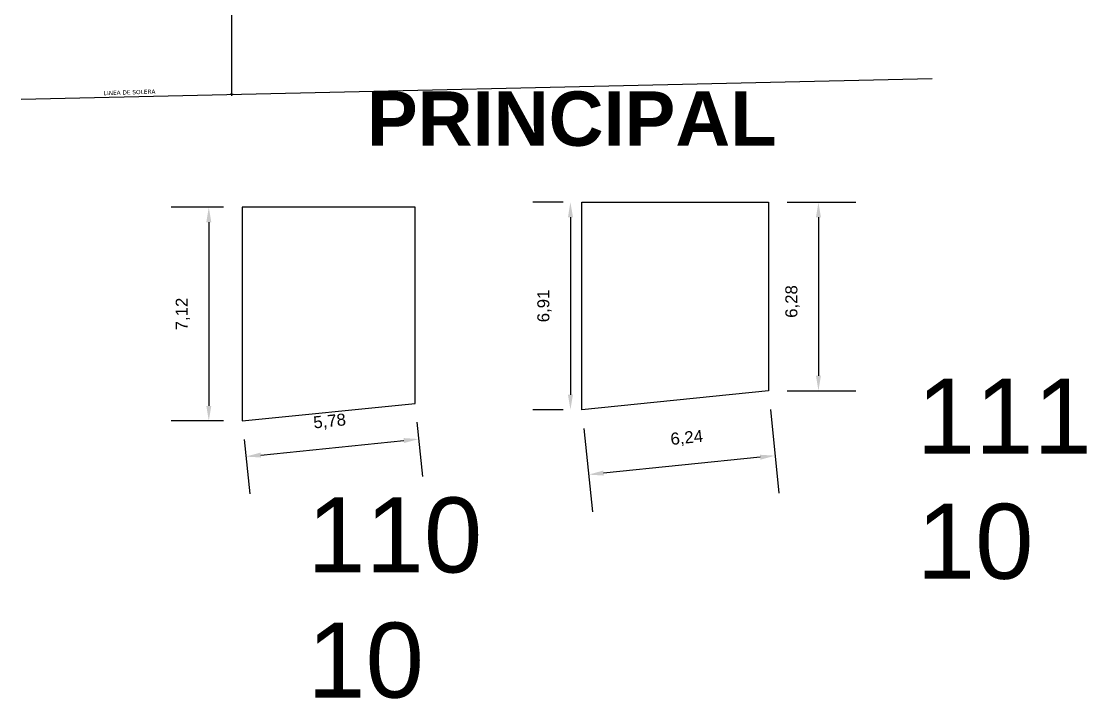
# Model space of a CAD drawing. Header units: millimetres. Extents: x 0 to 223, y -18 to 76.
# Drawn here: x 70.42 to 105.88, y -18.35 to 4.21 of the extents above; entities that cross this region are included whole.
import ezdxf

# ---------------------------------------------------------------- set-up
doc = ezdxf.new("R2010")
doc.units = ezdxf.units.MM
for name, color, linetype in [('02', 2, 'Continuous'), ('04', 4, 'Continuous'), ('Capa1', 8, 'Continuous'), ('LOSAS', 7, 'Continuous')]:
    doc.layers.add(name, color=color, linetype=linetype)
doc.styles.add('Arial', font='arial.ttf')
doc.styles.add('INTERARQ', font='ROMANS.SHX')
doc.styles.get("Standard").update_dxf_attribs({"font": 'arial.ttf'})
doc.dimstyles.new('ESCALA_1-50', dxfattribs={"dimtxt": 0.13, "dimasz": 0.05, "dimexe": 0.18, "dimexo": 0.0625, "dimgap": 0.04, "dimtad": 1, "dimdec": 3, "dimzin": 0, "dimdsep": 46, "dimtxsty": 'INTERARQ', "dimblk": 'DIMTICK', "dimcen": 0.09, "dimse1": 1, "dimse2": 1, "dimclrd": 1, "dimclre": 1, "dimclrt": 2, "dimadec": 0, "dimazin": 0, "dimtfac": 4.5, "dimtdec": 3, "dimtofl": 0, "dimtmove": 2, "dimatfit": 3, "dimldrblk": 'DIMTICK', "dimfxl": 1, "dimtolj": 1, "dimtzin": 0, "dimarcsym": 0})
doc.dimstyles.new('ISO-25', dxfattribs={"dimtxt": 2.5, "dimasz": 2.5, "dimexe": 1.25, "dimexo": 0.625, "dimtad": 1, "dimtxsty": 'Standard', "dimcen": 2.5, "dimadec": 0, "dimazin": 0, "dimtfac": 1, "dimtmove": 0, "dimatfit": 3, "dimfxl": 1, "dimarcsym": 0})

# ---------------------------------------------------------------- blocks, each defined once
blk = doc.blocks.new('DIMTICK')
at = {"color": 1}
for p, q in [((-1, 0), (1, 0)), ((0, 1), (0, -1))]:
    blk.add_line(p, q, dxfattribs=at)
at = {"color": 3, "const_width": 0.141}
blk.add_lwpolyline([(0.71, 0.71), (-0.71, -0.71)], dxfattribs=at)
blk = doc.blocks.new('*D31')
at = {"layer": '02', "color": 1, "lineweight": -2, "transparency": 16777216}
blk.add_line((77.417, 7.723), (77.417, 1.822), dxfattribs=at)
at = {"layer": 'Defpoints', "color": 0, "transparency": 16777216}
for p in [(77.417, 7.773), (77.417, 1.772), (77.417, 1.772)]:
    blk.add_point(p, dxfattribs=at)
at = {"layer": '02', "color": 1, "lineweight": -2, "transparency": 16777216, "xscale": 0.05, "yscale": 0.05, "zscale": 0.05}
for p, rotation in [((77.417, 7.773), 90), ((77.417, 1.772), 270)]:
    blk.add_blockref('DIMTICK', p, dxfattribs=dict(at, rotation=rotation))
at = {"layer": '02', "color": 2, "transparency": 16777216, "insert": (77.312, 4.772), "char_height": 0.13, "attachment_point": 5, "rotation": 90, "style": 'INTERARQ'}
blk.add_mtext('\\A1;6.002', dxfattribs=at)
blk = doc.blocks.new('*D363')
at = {"layer": 'Defpoints', "color": 0, "transparency": 16777216}
for p in [(95.291, -1.815), (95.291, -8.098), (96.954, -8.098)]:
    blk.add_point(p, dxfattribs=at)
at = {"layer": 'LOSAS', "color": 0, "lineweight": -2, "transparency": 16777216}
for p, q in [((95.916, -1.815), (98.204, -1.815)), ((96.954, -2.315), (96.954, -7.598)), ((95.916, -8.098), (98.204, -8.098))]:
    blk.add_line(p, q, dxfattribs=at)
at = {"layer": 'LOSAS', "color": 0, "transparency": 16777216}
for points in [[(96.871, -2.315), (97.037, -2.315), (96.954, -1.815)], [(96.871, -7.598), (97.037, -7.598), (96.954, -8.098)]]:
    blk.add_solid(points, dxfattribs=at)
at = {"layer": 'LOSAS', "color": 0, "transparency": 16777216, "insert": (96.089, -5.123), "char_height": 0.4, "attachment_point": 5, "rotation": 90}
blk.add_mtext('6,28', dxfattribs=at)
blk = doc.blocks.new('*D359')
at = {"layer": 'Defpoints', "color": 0, "transparency": 16777216}
for p in [(95.291, -8.098), (89.083, -8.728), (89.302, -10.888)]:
    blk.add_point(p, dxfattribs=at)
at = {"layer": 'LOSAS', "color": 0, "lineweight": -2, "transparency": 16777216}
for p, q in [((95.354, -8.72), (95.636, -11.502)), ((89.146, -9.349), (89.428, -12.131)), ((95.012, -10.309), (89.799, -10.837))]:
    blk.add_line(p, q, dxfattribs=at)
at = {"layer": 'LOSAS', "color": 0, "transparency": 16777216}
for points in [[(95.004, -10.226), (95.021, -10.392), (95.51, -10.258)], [(89.791, -10.754), (89.808, -10.92), (89.302, -10.888)]]:
    blk.add_solid(points, dxfattribs=at)
at = {"layer": 'LOSAS', "color": 0, "transparency": 16777216, "insert": (92.573, -9.686), "char_height": 0.4, "attachment_point": 5, "rotation": 5.7918}
blk.add_mtext('6,24', dxfattribs=at)
blk = doc.blocks.new('*D360')
at = {"layer": 'Defpoints', "color": 0, "transparency": 16777216}
for p in [(89.083, -1.815), (88.698, -8.728), (89.083, -8.728)]:
    blk.add_point(p, dxfattribs=at)
at = {"layer": 'LOSAS', "color": 0, "lineweight": -2, "transparency": 16777216}
for p, q in [((88.458, -1.815), (87.448, -1.815)), ((88.698, -2.315), (88.698, -8.228)), ((88.458, -8.728), (87.448, -8.728))]:
    blk.add_line(p, q, dxfattribs=at)
at = {"layer": 'LOSAS', "color": 0, "transparency": 16777216}
for points in [[(88.615, -2.315), (88.782, -2.315), (88.698, -1.815)], [(88.615, -8.228), (88.782, -8.228), (88.698, -8.728)]]:
    blk.add_solid(points, dxfattribs=at)
at = {"layer": 'LOSAS', "color": 0, "transparency": 16777216, "insert": (87.833, -5.271), "char_height": 0.4, "attachment_point": 5, "rotation": 90}
blk.add_mtext('6,91', dxfattribs=at)
blk = doc.blocks.new('*D361')
at = {"layer": 'Defpoints', "color": 0, "transparency": 16777216}
for p in [(83.526, -8.515), (77.775, -9.098), (83.647, -9.704)]:
    blk.add_point(p, dxfattribs=at)
at = {"layer": 'LOSAS', "color": 0, "lineweight": -2, "transparency": 16777216}
for p, q in [((83.589, -9.136), (83.773, -10.947)), ((77.838, -9.72), (78.021, -11.531)), ((78.393, -10.237), (83.149, -9.754))]:
    blk.add_line(p, q, dxfattribs=at)
at = {"layer": 'LOSAS', "color": 0, "transparency": 16777216}
for points in [[(83.141, -9.671), (83.158, -9.837), (83.647, -9.704)], [(78.384, -10.154), (78.401, -10.32), (77.895, -10.287)]]:
    blk.add_solid(points, dxfattribs=at)
at = {"layer": 'LOSAS', "color": 0, "transparency": 16777216, "insert": (80.684, -9.135), "char_height": 0.4, "attachment_point": 5, "rotation": 5.7917}
blk.add_mtext('5,78', dxfattribs=at)
blk = doc.blocks.new('*D362')
at = {"layer": 'Defpoints', "color": 0, "transparency": 16777216}
for p in [(77.775, -1.982), (76.66, -9.098), (77.775, -9.098)]:
    blk.add_point(p, dxfattribs=at)
at = {"layer": 'LOSAS', "color": 0, "lineweight": -2, "transparency": 16777216}
for p, q in [((77.15, -1.982), (75.41, -1.982)), ((76.66, -2.482), (76.66, -8.598)), ((77.15, -9.098), (75.41, -9.098))]:
    blk.add_line(p, q, dxfattribs=at)
at = {"layer": 'LOSAS', "color": 0, "transparency": 16777216}
for points in [[(76.577, -2.482), (76.743, -2.482), (76.66, -1.982)], [(76.577, -8.598), (76.743, -8.598), (76.66, -9.098)]]:
    blk.add_solid(points, dxfattribs=at)
at = {"layer": 'LOSAS', "color": 0, "transparency": 16777216, "insert": (75.795, -5.54), "char_height": 0.4, "attachment_point": 5, "rotation": 90}
blk.add_mtext('7,12', dxfattribs=at)

msp = doc.modelspace()

# ---------------------------------------------------------------- linework, layer by layer
at = {"layer": 'Capa1'}
msp.add_line((70.418, 1.6107), (100.7382, 2.3078), dxfattribs=at)
at = {"layer": 'LOSAS'}
for points in [[(83.5248, -4.1168), (83.5248, -1.982), (77.7747, -1.982), (77.7747, -9.098), (83.5263, -8.5146), (83.5248, -4.1168)], [(89.0826, -4.3552), (89.0826, -1.8152), (95.2907, -1.8152), (95.2907, -8.098), (89.0826, -8.7277), (89.0826, -4.3552)]]:
    msp.add_lwpolyline(points, dxfattribs=at)

# ---------------------------------------------------------------- texts
at = {"layer": '04', "insert": (73.1622, 1.8864), "char_height": 0.14, "width": 2.390794, "attachment_point": 1, "rotation": 1.81498, "style": 'Arial'}
msp.add_mtext('{\\fVerdana|b0|i0|c0|p34;LINEA DE SOLERA}', dxfattribs=at)
at = {"layer": '04', "color": 3, "insert": (81.9268, 1.8733), "char_height": 1.811497, "width": 50.927143, "attachment_point": 1, "style": 'INTERARQ'}
msp.add_mtext('{\\fArial|b1|i0|c0|p34;PRINCIPAL}', dxfattribs=at)
at = {"layer": 'LOSAS', "char_height": 2.5, "attachment_point": 1}
for s, insert in [('111\\P10', (100.2278, -7.6907)), ('110\\P10', (79.9371, -11.6481))]:
    msp.add_mtext_dynamic_manual_height_columns(s, width=2.5, gutter_width=12.5, heights=[0], dxfattribs=dict(at, insert=insert))

# ---------------------------------------------------------------- dimensions: what is measured, and where the dimension line sits
at = {"layer": '02'}
dim = msp.add_linear_dim(base=(77.4172, 1.7716), p1=(77.4172, 7.7732), p2=(77.4172, 1.7716), angle=90, dimstyle='ESCALA_1-50', override={"dimtxt": 0.13}, dxfattribs=at)
dim.commit()
dim.dimension.update_dxf_attribs({"geometry": '*D31', "text_midpoint": (77.3122, 4.7724)})
at = {"layer": 'LOSAS'}
for base, p1, p2, picture, middle in [((76.6599, -9.098), (77.7747, -1.982), (77.7747, -9.098), '*D362', (75.7946, -5.54)), ((88.6983, -8.7277), (89.0826, -1.8152), (89.0826, -8.7277), '*D360', (87.833, -5.2714))]:
    dim = msp.add_linear_dim(base=base, p1=p1, p2=p2, angle=90, dimstyle='ISO-25', override={"dimtxt": 0.4, "dimasz": 0.5}, dxfattribs=at)
    dim.commit()
    dim.dimension.update_dxf_attribs({"geometry": picture, "text_midpoint": middle})
for base, p1, p2, angle, picture, middle in [((96.9541, -8.098), (95.2907, -1.8152), (95.2907, -8.098), 270, '*D363', (96.9541, -5.1226)), ((89.3017, -10.8879), (95.2907, -8.098), (89.0826, -8.7277), 185.79176, '*D359', (92.6606, -10.5472))]:
    dim = msp.add_linear_dim(base=base, p1=p1, p2=p2, angle=angle, dimstyle='ISO-25', override={"dimtxt": 0.4, "dimasz": 0.5}, dxfattribs=at)
    dim.commit()
    dim.dimension.update_dxf_attribs({"geometry": picture, "text_midpoint": middle, "dimtype": 161})
dim = msp.add_aligned_dim(p1=(77.7747, -9.098), p2=(83.5263, -8.5146), distance=-1.1953, dimstyle='ISO-25', override={"dimtxt": 0.4, "dimasz": 0.5}, dxfattribs=at)
dim.commit()
dim.dimension.update_dxf_attribs({"geometry": '*D361', "text_midpoint": (80.6838, -9.1345)})

doc.saveas('drawing.dxf')
